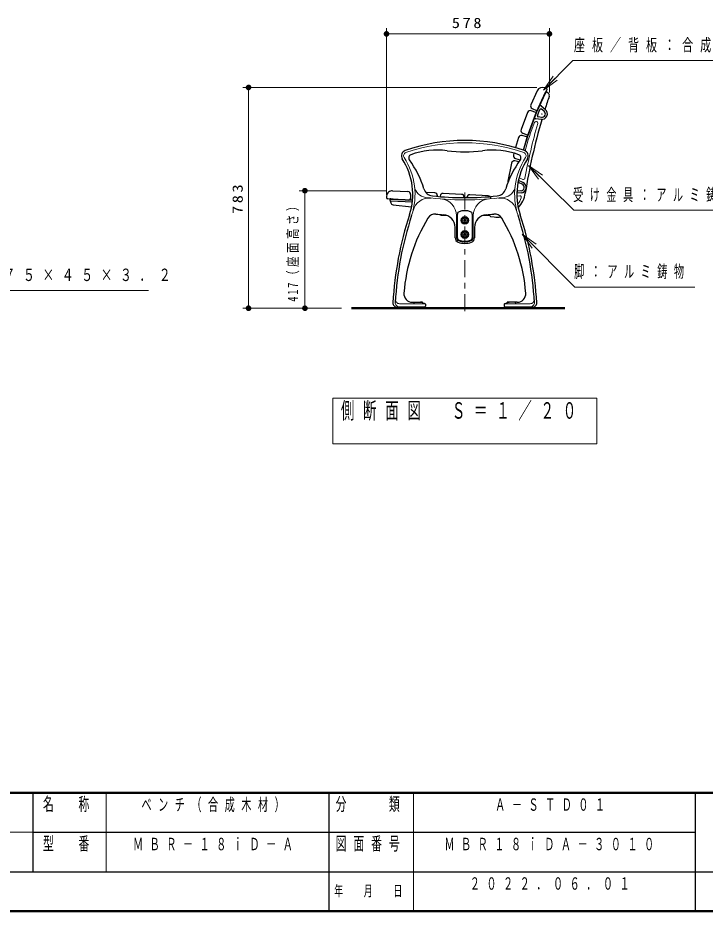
# Model space of a CAD drawing. Units: millimetres on the paper, scale 1:20. Extents: x -385 to 0, y 0 to 267.
# Drawn here: x -190.2 to -68.2, y 0 to 158.4 of the extents above; entities that cross this region are included whole.
import ezdxf

# ---------------------------------------------------------------- set-up
doc = ezdxf.new("R2010")
doc.units = ezdxf.units.MM
doc.linetypes.add('USER2', pattern=[6, 3, -1, 1, -1])
doc.layers.add('1_20', color=7, linetype='Continuous', lineweight=25)
doc.layers.add('A3図枠', color=7, linetype='Continuous', lineweight=13)
doc.layers.add('図面プロファイル', color=7, linetype='Continuous')
doc.styles.add('ＭＳ ゴシック', font='')
doc.styles.get('ＭＳ ゴシック').set_extended_font_data('MS Gothic')

# ---------------------------------------------------------------- blocks, each defined once
blk = doc.blocks.new('filled_dot')
at = {"color": 0, "linetype": 'Continuous', "lineweight": -2, "const_width": 1.25}
blk.add_lwpolyline([(-0.625, 0, 1), (0.625, 0, 1)], format="xyb", close=True, dxfattribs=at)

msp = doc.modelspace()

# ---------------------------------------------------------------- linework, layer by layer
at = {"layer": '1_20', "lineweight": 13}
for p, q in [((-124.774, 127.072), (-124.774, 156.6)), ((-124.774, 155.6), (-95.87, 155.6)), ((-95.87, 145.216), (-95.87, 156.6)), ((-96.949, 145.61), (-95.182, 148.085)), ((-96.949, 145.61), (-94.828, 147.732)), ((-94.475, 147.378), (-96.949, 145.61)), ((-98.117, 146.097), (-150.254, 146.097)), ((-149.254, 106.94), (-149.254, 146.097)), ((-99.573, 132.282), (-97.443, 130.169)), ((-99.573, 132.282), (-97.091, 130.524)), ((-97.795, 129.814), (-99.573, 132.282)), ((-124.762, 127.782), (-140.254, 127.782)), ((-139.254, 106.94), (-139.254, 127.782)), ((-100.688, 120.048), (-98.568, 117.925)), ((-100.688, 120.048), (-98.215, 118.278)), ((-98.922, 117.572), (-100.688, 120.048)), ((-132.764, 106.94), (-150.254, 106.94)), ((-132.764, 106.94), (-140.254, 106.94)), ((-134.279, 91.007), (-134.279, 82.873)), ((-87.479, 91.007), (-134.279, 91.007)), ((-87.479, 82.873), (-87.479, 91.007)), ((-134.279, 82.873), (-87.479, 82.873))]:
    msp.add_line(p, q, dxfattribs=at)
at = {"layer": '1_20', "color": 40}
for p, q in [((-96.378, 145.856), (-96.696, 146.004)), ((-98.024, 145.518), (-99.182, 143.024)), ((-97.969, 142.075), (-96.306, 145.657)), ((-99.75, 141.667), (-100.889, 138.623)), ((-99.607, 137.77), (-98.223, 141.469)), ((-98.31, 141.662), (-99.107, 141.96)), ((-98.939, 142.36), (-98.168, 142.002)), ((-100.596, 137.98), (-99.8, 137.682)), ((-101.351, 137.227), (-101.873, 135.418)), ((-99.915, 137.333), (-100.732, 137.569)), ((-102.157, 134.436), (-102.253, 134.105)), ((-101.911, 133.485), (-101.038, 133.233)), ((-102.606, 132.677), (-103.266, 129.495)), ((-101.275, 132.912), (-102.015, 133.065)), ((-124.761, 126.835), (-124.774, 126.585)), ((-123.71, 127.781), (-120.963, 127.637)), ((-120.49, 127.111), (-120.53, 126.362)), ((-116.22, 127.388), (-117.796, 127.471)), ((-115.752, 126.771), (-115.747, 126.863)), ((-115.247, 126.837), (-115.253, 126.728)), ((-111.476, 127.14), (-114.722, 127.31)), ((-106.733, 126.891), (-109.978, 127.061)), ((-120.792, 126.126), (-124.537, 126.322)), ((-111.006, 126.553), (-111.003, 126.614)), ((-110.504, 126.588), (-110.506, 126.554))]:
    msp.add_line(p, q, dxfattribs=at)
at = {"layer": '1_20', "color": 190}
for p, q in [((-98.155, 141.797), (-96.547, 145.259)), ((-98.108, 141.777), (-96.506, 145.226)), ((-96.318, 145.313), (-96.06, 145.108)), ((-96.612, 142.172), (-97.361, 142.751)), ((-99.77, 137.478), (-98.155, 141.797)), ((-99.722, 137.462), (-98.108, 141.777)), ((-97.993, 141.111), (-97.553, 142.163)), ((-96.833, 141.885), (-97.285, 142.234)), ((-97.339, 140.434), (-98.277, 140.561)), ((-97.29, 140.793), (-97.855, 140.87)), ((-100.49, 134.985), (-99.77, 137.478)), ((-100.444, 134.962), (-99.722, 137.462)), ((-100.569, 129.252), (-101.373, 129.619)), ((-100.719, 128.922), (-101.238, 129.159)), ((-100.88, 127.394), (-101.642, 127.321)), ((-100.915, 127.755), (-101.482, 127.701)), ((-124.18, 126.158), (-124.023, 125.647)), ((-124.081, 126.004), (-120.191, 125.801)), ((-124.029, 126.352), (-120.156, 126.149)), ((-124.013, 126.3), (-120.16, 126.098)), ((-123.605, 125.297), (-120.33, 124.901)), ((-115.194, 123.527), (-115.212, 123.566)), ((-115.058, 123.44), (-114.209, 123.44)), ((-107.549, 123.44), (-106.55, 123.44)), ((-106.513, 123.527), (-106.494, 123.57)), ((-106.367, 123.274), (-106.42, 123.365)), ((-106.256, 123.2), (-105.692, 123.132))]:
    msp.add_line(p, q, dxfattribs=at)
at = {"layer": '1_20', "color": 190, "lineweight": 13}
for p, q in [((-98.149, 140.039), (-98.269, 140.056)), ((-100.562, 129.799), (-101.154, 130.068)), ((-101.13, 126.868), (-101.639, 126.819))]:
    msp.add_line(p, q, dxfattribs=at)
at = {"layer": '1_20', "color": 190, "linetype": 'USER2', "lineweight": 13}
msp.add_line((-110.879, 106.44), (-110.879, 127.934), dxfattribs=at)
at = {"layer": '1_20', "color": 3}
msp.add_line((-107.254, 126.69), (-107.254, 126.673), dxfattribs=at)
at = {"layer": '1_20', "color": 4}
for p, q in [((-112.204, 119.44), (-112.204, 123.64)), ((-109.554, 123.64), (-109.554, 119.44)), ((-112.604, 119.44), (-112.604, 121.285)), ((-109.154, 121.285), (-109.154, 119.44)), ((-120.188, 107.99), (-118.379, 107.99)), ((-119.879, 107.99), (-119.504, 108.023)), ((-119.879, 107.914), (-119.879, 107.99)), ((-119.504, 108.023), (-118.754, 108.023)), ((-118.379, 107.99), (-118.754, 108.023)), ((-118.379, 107.914), (-118.379, 107.99)), ((-118.014, 107.788), (-118.288, 107.815)), ((-103.744, 107.788), (-103.469, 107.815)), ((-103.379, 107.99), (-103.004, 108.023)), ((-101.57, 107.99), (-103.379, 107.99)), ((-103.379, 107.914), (-103.379, 107.99)), ((-102.254, 108.023), (-103.004, 108.023)), ((-101.879, 107.99), (-102.254, 108.023)), ((-101.879, 107.914), (-101.879, 107.99)), ((-118.178, 107.115), (-122.882, 107.115)), ((-122.629, 106.94), (-122.629, 107.015)), ((-118.129, 106.94), (-122.629, 106.94)), ((-118.129, 106.94), (-118.129, 107.073)), ((-117.879, 107.638), (-117.879, 107.323)), ((-103.879, 107.638), (-103.879, 107.323)), ((-103.629, 106.94), (-103.629, 107.073)), ((-103.629, 106.94), (-99.129, 106.94)), ((-103.579, 107.115), (-98.875, 107.115)), ((-99.129, 106.94), (-99.129, 107.015))]:
    msp.add_line(p, q, dxfattribs=at)
at = {"layer": '1_20', "color": 4, "lineweight": 13}
for p, q in [((-112.354, 119.44), (-112.354, 123.326)), ((-109.404, 123.326), (-109.404, 119.44)), ((-122.438, 107.74), (-118.014, 107.74)), ((-99.319, 107.74), (-103.744, 107.74)), ((-122.478, 107.181), (-118.014, 107.181)), ((-99.28, 107.181), (-103.744, 107.181))]:
    msp.add_line(p, q, dxfattribs=at)
at = {"layer": '1_20'}
for p, q in [((-110.965, 122.665), (-111.052, 122.515)), ((-110.965, 122.365), (-111.052, 122.515)), ((-110.965, 122.665), (-110.792, 122.665)), ((-110.965, 122.365), (-110.792, 122.365)), ((-110.706, 122.515), (-110.792, 122.665)), ((-110.706, 122.515), (-110.792, 122.365)), ((-110.965, 120.165), (-111.052, 120.015)), ((-110.965, 119.865), (-111.052, 120.015)), ((-110.965, 120.165), (-110.792, 120.165)), ((-110.965, 119.865), (-110.792, 119.865)), ((-110.706, 120.015), (-110.792, 120.165)), ((-110.706, 120.015), (-110.792, 119.865))]:
    msp.add_line(p, q, dxfattribs=at)
at = {"layer": '1_20', "lineweight": 50}
msp.add_line((-130.97, 106.94), (-93.109, 106.94), dxfattribs=at)
at = {"layer": '1_20', "lineweight": 13}
for points in [[(-96.949, 145.61), (-91.697, 150.863), (-49.079, 150.863)], [(-99.573, 132.282), (-91.53, 124.305), (-61.256, 124.305)], [(-217.822, 121.688), (-206.226, 110.087), (-166.988, 110.087)], [(-100.688, 120.048), (-91.348, 110.693), (-70.075, 110.693)]]:
    msp.add_lwpolyline(points, dxfattribs=at)
at = {"layer": '1_20', "color": 190}
msp.add_circle((-97.208, 141.4), 0.025, dxfattribs=at)
at = {"layer": '1_20', "color": 4, "lineweight": 13}
for centre in [(-110.879, 122.515), (-110.879, 120.015)]:
    msp.add_circle(centre, 0.687, dxfattribs=at)
at = {"layer": '1_20', "color": 4}
for centre in [(-110.879, 122.515), (-110.879, 120.015)]:
    msp.add_circle(centre, 0.625, dxfattribs=at)
at = {"layer": '1_20'}
for centre, radius in [((-110.879, 122.515), 0.45), ((-110.879, 122.515), 0.173), ((-110.879, 120.015), 0.45), ((-110.879, 120.015), 0.173)]:
    msp.add_circle(centre, radius, dxfattribs=at)
at = {"layer": '1_20', "color": 40}
for centre, radius, start, end in [((-97.117, 145.097), 1, 65.08941, 155.08941), ((-96.442, 145.72), 0.15, 335.08941, 65.08941), ((-98.729, 142.813), 0.5, 155.08941, 245.08941), ((-99.282, 141.492), 0.5, 69.48941, 159.48941), ((-98.363, 141.522), 0.15, 339.48941, 69.48941), ((-98.105, 142.138), 0.15, 245.08941, 335.08941), ((-100.421, 138.448), 0.5, 159.48941, 249.48941), ((-100.871, 137.088), 0.5, 73.88941, 163.88941), ((-99.957, 137.189), 0.15, 343.88941, 73.88941), ((-99.747, 137.822), 0.15, 249.48941, 339.48941), ((-101.772, 133.966), 0.5, 163.88941, 253.88941), ((-102.117, 132.575), 0.5, 78.28941, 168.28941), ((-102.776, 129.393), 0.5, 168.28941, 199.8015), ((-123.762, 126.782), 1, 87, 177), ((-120.99, 127.138), 0.5, 357, 87), ((-116.246, 126.889), 0.5, 357, 87), ((-114.748, 126.811), 0.5, 87, 177), ((-111.503, 126.64), 0.5, 357, 87), ((-110.005, 126.562), 0.5, 87, 177), ((-106.759, 126.392), 0.5, 357, 87), ((-124.524, 126.572), 0.25, 177, 267), ((-120.779, 126.376), 0.25, 267, 357)]:
    msp.add_arc(centre, radius, start, end, dxfattribs=at)
at = {"layer": '1_20', "color": 190}
for centre, radius, start, end in [((-1.323, 112.064), 100, 161.04053, 162.41107), ((-96.411, 145.195), 0.15, 51.54842, 155.08941), ((-96.37, 145.163), 0.15, 51.54842, 155.08941), ((-96.37, 144.716), 0.5, 341.04053, 51.54842), ((-97.269, 142.87), 0.15, 155.08941, 232.28941), ((-97.832, 141.043), 0.175, 157.28941, 262.28941), ((-97.392, 142.095), 0.175, 52.28941, 157.28941), ((-97.208, 141.4), 0.975, 262.28941, 52.28941), ((-97.208, 141.4), 0.613, 262.28941, 52.28941), ((-96.552, 142.252), 0.1, 162.41107, 232.28941), ((-1.323, 112.064), 100, 163.56547, 171.21744), ((-98.298, 140.413), 0.15, 82.28941, 159.48941), ((-97.141, 140.327), 0.1, 93.5709, 163.56547), ((-101.311, 129), 0.175, 65.48941, 170.48941), ((-100.973, 128.365), 0.613, 275.48941, 65.48941), ((-100.973, 128.365), 0.975, 275.48941, 65.48941), ((-101.499, 127.875), 0.175, 223.26255, 275.48941), ((-105.092, 128.096), 5, 317.71147, 351.21744), ((-124.036, 126.202), 0.15, 87, 197), ((-124.02, 126.15), 0.15, 87, 197), ((-124.077, 126.079), 0.075, 197, 267), ((-123.545, 125.793), 0.5, 197, 263.10851), ((-115.058, 123.59), 0.15, 205, 270), ((-106.649, 123.59), 0.15, 270, 335), ((-106.55, 123.29), 0.15, 30, 90), ((-106.238, 123.349), 0.15, 210, 263.10851), ((-105.092, 128.096), 5, 263.10851, 276.80474)]:
    msp.add_arc(centre, radius, start, end, dxfattribs=at)
at = {"layer": '1_20', "color": 190, "lineweight": 13}
for centre, radius, start, end in [((-1.323, 112.064), 100.5, 164.0253, 169.73007), ((-42.76, 118.612), 59.7, 159.11283, 164.18717), ((-98.303, 139.808), 0.25, 82.28941, 159.11283), ((-98.182, 139.792), 0.25, 344.0253, 82.28941), ((-101.05, 130.296), 0.25, 218.54204, 245.48941), ((-100.459, 130.026), 0.25, 245.48941, 349.73007), ((-101.106, 126.619), 0.25, 339.67005, 95.48941), ((-105.092, 128.096), 4.5, 322.75316, 339.67005)]:
    msp.add_arc(centre, radius, start, end, dxfattribs=at)
at = {"layer": '1_20', "color": 4}
for centre, radius, start, end in [((-110.879, 104.19), 32.5, 70.99756, 109.00244), ((-121.136, 133.974), 1, 109.00244, 212.90244), ((-115.714, 120.986), 14, 82.98879, 109.75334), ((-110.879, 160.301), 25.611, 262.98879, 277.01121), ((-106.044, 120.986), 14, 70.24666, 97.01121), ((-100.622, 133.974), 1, 327.09756, 70.99756), ((-131.714, 127.129), 11.6, 341.7907, 32.90244), ((-120.243, 133.598), 0.6, 109.75334, 217.08167), ((-133.486, 123.589), 16, 16.3921, 37.08167), ((-88.272, 123.589), 16, 142.91833, 163.6079), ((-90.043, 127.129), 11.6, 147.09756, 198.2093), ((-101.515, 133.598), 0.6, 322.91833, 70.24666), ((-116.457, 128.598), 1.75, 196.3921, 263.941), ((-110.879, 181.153), 54.6, 263.941, 276.059), ((-105.3, 128.598), 1.75, 276.059, 343.6079), ((-116.136, 122.136), 1.5, 84.90994, 148.54185), ((-110.879, 181.153), 57.75, 264.90994, 266.20137), ((-111.754, 123.64), 0.45, 109.45516, 180), ((-110.879, 121.163), 3.077, 70.54484, 109.45516), ((-110.004, 123.64), 0.45, 0, 70.54484), ((-110.879, 181.153), 57.75, 273.79863, 275.09006), ((-105.622, 122.136), 1.5, 31.45815, 95.09006), ((-63.32, 104.63), 60.4, 161.7907, 176.8909), ((-63.32, 104.63), 60, 161.7907, 176.80644), ((-92.208, 107.498), 29.55, 148.54185, 175.92703), ((-114.854, 121.285), 2.25, 0, 86.20137), ((-106.904, 121.285), 2.25, 93.79863, 180), ((-129.549, 107.498), 29.55, 4.07297, 31.45815), ((-158.438, 104.63), 60, 3.19356, 18.2093), ((-158.438, 104.63), 60.4, 3.1091, 18.2093), ((-111.754, 119.44), 0.85, 180, 250.54484), ((-111.754, 119.44), 0.45, 180, 250.54484), ((-110.879, 121.917), 3.077, 250.54484, 289.45516), ((-110.004, 119.44), 0.45, 289.45516, 0), ((-110.004, 119.44), 0.85, 289.45516, 0), ((-110.879, 121.917), 3.477, 250.54484, 289.45516), ((-120.188, 109.49), 1.5, 175.92703, 270), ((-101.57, 109.49), 1.5, 270, 4.07297), ((-122.882, 107.865), 0.75, 176.8909, 270), ((-119.979, 107.914), 0.1, 293.38369, 0), ((-118.279, 107.914), 0.1, 180, 264.37669), ((-118.029, 107.638), 0.15, 0, 84.37669), ((-103.729, 107.638), 0.15, 95.62331, 180), ((-103.479, 107.914), 0.1, 275.62331, 0), ((-101.779, 107.914), 0.1, 180, 246.61631), ((-98.875, 107.865), 0.75, 270, 3.1091), ((-122.729, 107.015), 0.1, 0, 90), ((-118.029, 107.073), 0.1, 90, 180), ((-118.029, 107.323), 0.15, 270, 0), ((-103.729, 107.323), 0.15, 180, 270), ((-103.729, 107.073), 0.1, 0, 90), ((-99.029, 107.015), 0.1, 90, 180)]:
    msp.add_arc(centre, radius, start, end, dxfattribs=at)
at = {"layer": '1_20', "color": 4, "lineweight": 13}
for centre, radius, start, end in [((-110.879, 104.19), 32.1, 70.99756, 109.00244), ((-121.136, 133.974), 0.6, 109.00244, 212.90244), ((-131.714, 127.129), 12, 341.7907, 32.90244), ((-90.043, 127.129), 12, 147.09756, 198.2093), ((-100.622, 133.974), 0.6, 327.09756, 70.99756), ((-117.566, 128.828), 2.25, 186.84879, 262.71685), ((-104.192, 128.828), 2.25, 277.28315, 353.15121), ((-117.162, 123.494), 3, 83.78139, 165.97565), ((-110.879, 181.153), 55, 262.71685, 277.28315), ((-115.354, 123.326), 3, 0, 85.57494), ((-106.404, 123.326), 3, 94.42506, 180), ((-104.596, 123.494), 3, 14.02435, 96.21861), ((-111.754, 119.44), 0.6, 180, 250.54484), ((-110.879, 121.917), 3.227, 250.54484, 289.45516), ((-110.004, 119.44), 0.6, 289.45516, 0), ((-122.478, 107.931), 0.75, 176.80644, 270), ((-122.444, 108.49), 0.75, 176.26441, 270), ((-99.313, 108.49), 0.75, 270, 3.73559), ((-99.28, 107.931), 0.75, 270, 3.19356)]:
    msp.add_arc(centre, radius, start, end, dxfattribs=at)
at = {"layer": 'A3図枠', "lineweight": 50}
for p, q in [((-385, 21), (0, 21)), ((-385, 0), (0, 0))]:
    msp.add_line(p, q, dxfattribs=at)
at = {"layer": 'A3図枠', "color": 211, "lineweight": 25}
for p, q in [((-187.5, 21), (-187.5, 7)), ((-135, 21), (-135, 0)), ((-70, 21), (-70, 0)), ((-187.5, 14), (-70, 14)), ((-242.5, 7), (0, 7))]:
    msp.add_line(p, q, dxfattribs=at)
at = {"layer": 'A3図枠'}
for p, q in [((-174.5, 21), (-174.5, 7)), ((-120, 21), (-120, 0)), ((-242.5, 14), (-187.5, 14))]:
    msp.add_line(p, q, dxfattribs=at)

# ---------------------------------------------------------------- block references
at = {"layer": '1_20', "lineweight": 13, "xscale": 0.4, "yscale": 0.4}
msp.add_blockref('filled_dot', (-124.774, 155.6), dxfattribs=at)
for p, rotation in [((-95.87, 155.6), 180), ((-149.254, 146.097), 270), ((-139.254, 127.782), 270), ((-149.254, 106.94), 90), ((-139.254, 106.94), 90)]:
    msp.add_blockref('filled_dot', p, dxfattribs=dict(at, rotation=rotation))

# ---------------------------------------------------------------- texts
at = {"layer": '1_20', "style": 'ＭＳ ゴシック'}
for s, insert, char_height, attachment_point in [('\\T1.33;\\W1.15;578', (-110.322, 156.6), 1.833, 8), ('\\T1.64;\\W0.65;座板／背板：合成木材\u3000３０ｔ', (-91.516, 153.513), 2.199, 4), ('\\T1.64;\\W0.6;受け金具：アルミ鋳物', (-91.673, 126.955), 2.199, 4), ('\\T1.64;\\W0.7;貫：□－７５×４５×３．２', (-206.475, 112.737), 2.199, 4), ('\\T1.64;\\W0.6;脚：アルミ鋳物', (-91.492, 113.343), 2.199, 4), ('\\T1.64;\\W0.6;側断面図\u3000Ｓ＝１／２０', (-132.879, 90.273), 2.933, 1)]:
    msp.add_mtext(s, dxfattribs=dict(at, insert=insert, char_height=char_height, attachment_point=attachment_point))
at = {"layer": '1_20', "char_height": 1.833, "attachment_point": 8, "rotation": 90, "style": 'ＭＳ ゴシック'}
for s, insert in [('\\T1.33;\\W1.15;783', (-150.254, 126.518)), ('\\T1.32;\\W0.75;417（座面高さ）', (-140.254, 117.361))]:
    msp.add_mtext(s, dxfattribs=dict(at, insert=insert))
at = {"layer": 'A3図枠', "color": 4, "style": 'ＭＳ ゴシック'}
for s, insert, char_height, attachment_point in [('\\T1.64;\\W0.6;名\u3000称', (-181, 20.167), 2.346, 2), ('\\T1.64;\\W0.6;分\u3000\u3000類', (-127.5, 20.167), 2.346, 2), ('\\T1.64;\\W0.6;型\u3000番', (-181, 13.167), 2.346, 2), ('\\T1.64;\\W0.6;図面番号', (-127.5, 13.167), 2.346, 2), ('\\T1.64;\\W0.6;年\u3000月\u3000日', (-127.5, 3.5), 1.906, 5)]:
    msp.add_mtext(s, dxfattribs=dict(at, insert=insert, char_height=char_height, attachment_point=attachment_point))
at = {"layer": '図面プロファイル', "char_height": 2.199, "attachment_point": 1, "style": 'ＭＳ ゴシック'}
for s, insert in [('\\T1.64;\\W0.6;ベンチ（合成木材）', (-168.25, 20)), ('\\T1.64;\\W0.6;Ａ－ＳＴＤ０１', (-105.5, 20)), ('\\T1.64;\\W0.6;ＭＢＲ－１８ｉＤ－Ａ', (-169.75, 13)), ('\\T1.64;\\W0.6;ＭＢＲ１８ｉＤＡ－３０１０', (-114.5, 13)), ('\\T1.64;\\W0.6;２０２２．０６．０１', (-110, 6))]:
    msp.add_mtext(s, dxfattribs=dict(at, insert=insert))

doc.saveas('drawing.dxf')
